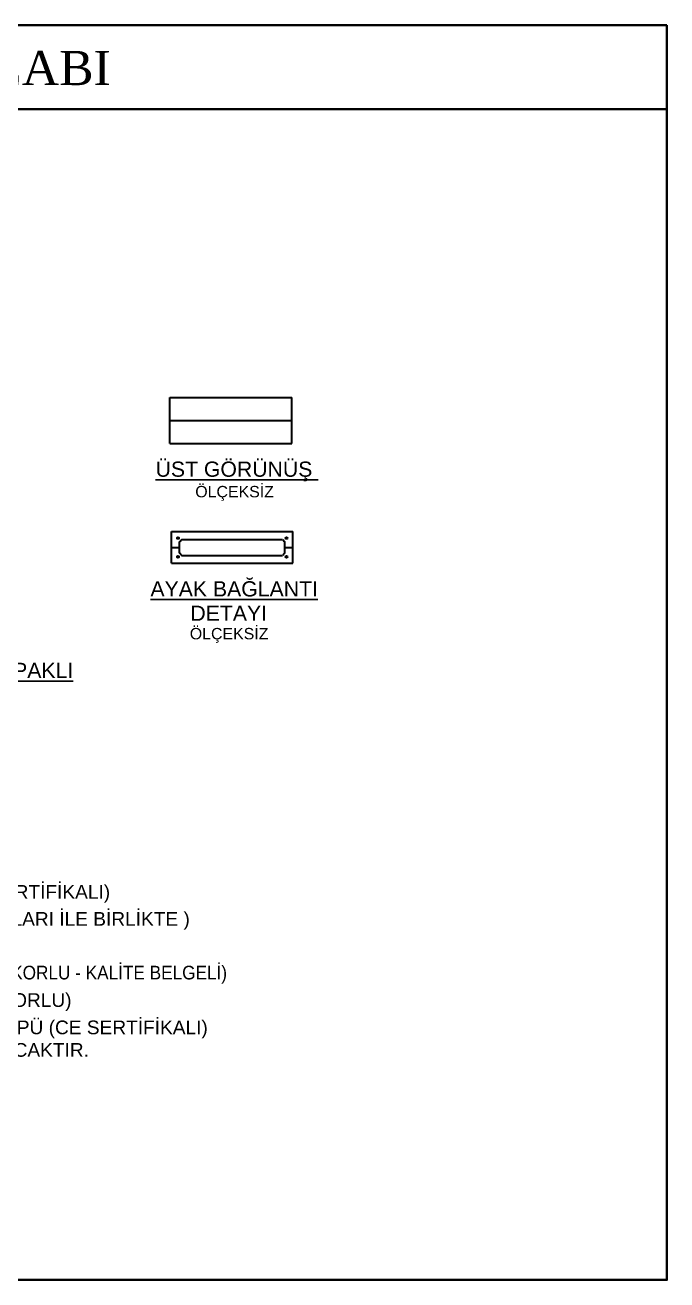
# Model space of a CAD drawing. Header units: centimetres. Extents: x 394264 to 551709, y 50011 to 59011.
# Drawn here: x 545019 to 546147, y 53409 to 55613 of the extents above; entities that cross this region are included whole.
import ezdxf
from ezdxf.enums import TextEntityAlignment as Align

# ---------------------------------------------------------------- set-up
doc = ezdxf.new("R2010")
doc.units = ezdxf.units.CM
for name, color, linetype, lineweight in [('0-KRCN-ANTET', 71, 'Continuous', 30), ('0-KRCN-DETAY-YAZI', 71, 'Continuous', 35), ('0-KRCN-text-eng', 7, 'Continuous', 30), ('0-KRCN-YNG-DETAY-ÇERÇEVE', 71, 'Continuous', 40), ('0-KRCN-YNG-YANGINDOLABI', 171, 'Continuous', 35), ('0-KRCN-Z-ANTET', 71, 'Continuous', 30)]:
    doc.layers.add(name, color=color, linetype=linetype, lineweight=lineweight)
doc.styles.add('A', font='arial.ttf')
doc.styles.add('mm', font='times.ttf', dxfattribs={"height": 3.3})
doc.styles.add('UFUK', font='arial.ttf')

# ---------------------------------------------------------------- blocks, each defined once
blk = doc.blocks.new('G$C0ACCA99D')
at = {"layer": '0-KRCN-YNG-DETAY-ÇERÇEVE'}
blk.add_line((0, -73.9), (1576.4, -73.9), dxfattribs=at)
blk.add_lwpolyline([(1576.4, 0), (1576.4, -1101.8), (0, -1101.8), (0, 0)], close=True, dxfattribs=at)
at = {"layer": '0-KRCN-YNG-YANGINDOLABI', "linetype": 'Continuous'}
for p, q in [((1139.7, -327.1, 58309.8), (1247, -327.1, 58309.8)), ((1139.7, -367.4, 58309.8), (1139.7, -327.1, 58309.8)), ((1247, -367.4, 58309.8), (1247, -327.1, 58309.8)), ((1139.7, -347.3, 58309.8), (1247, -347.3, 58309.8)), ((1139.7, -367.4, 58309.8), (1247, -367.4, 58309.8)), ((1141.4, -472.6, 58309.8), (1141.4, -444.8, 58309.8)), ((1141.4, -444.8, 58309.8), (1247.8, -444.8, 58309.8)), ((1150.2, -451.6, 58309.8), (1238.9, -451.6, 58309.8)), ((1247.8, -472.6, 58309.8), (1247.8, -444.8, 58309.8)), ((1141.4, -458.7, 58309.8), (1148.2, -458.7, 58309.8)), ((1148.2, -463.8, 58309.8), (1148.2, -453.6, 58309.8)), ((1240.9, -463.8, 58309.8), (1240.9, -453.6, 58309.8)), ((1240.9, -458.7, 58309.8), (1247.8, -458.7, 58309.8)), ((1141.4, -472.6, 58309.8), (1247.8, -472.6, 58309.8)), ((1150.2, -465.8, 58309.8), (1238.9, -465.8, 58309.8))]:
    blk.add_line(p, q, dxfattribs=at)
for centre in [(1147, -450.4, 58309.8), (1242.2, -450.4, 58309.8), (1147, -467, 58309.8), (1242.2, -467, 58309.8)]:
    blk.add_circle(centre, 0.855, dxfattribs=at)
for centre, start, end in [((1147, -450.4, 58309.8), 291.1002, 338.8998), ((1242.2, -450.4, 58309.8), 201.1002, 248.8998), ((1147, -467, 58309.8), 21.1002, 68.8998), ((1242.2, -467, 58309.8), 111.1002, 158.8998)]:
    blk.add_arc(centre, 3.47, start, end, dxfattribs=at)
at = {"layer": '0-KRCN-ANTET', "color": 7, "linetype": 'Continuous', "style": 'A'}
for p in [(1196.7, -409.9, 58309.8), (1191.9, -534.6, 58309.8)]:
    blk.add_text('ÖLÇEKSİZ', height=10, dxfattribs=at).set_placement(p, align=Align.MIDDLE)
at = {"layer": '0-KRCN-DETAY-YAZI', "style": 'mm'}
blk.add_text('DIŞ ORTAM YANGIN DOLABI', height=30, dxfattribs=at).set_placement((777.7, -52.7), align=Align.CENTER)
at = {"layer": '0-KRCN-text-eng', "color": 7, "style": 'UFUK'}
for s, p in [('%%uÜST GÖRÜNÜŞ ', (1127.3, -400.6, 58309.8)), ('%%uAYAK BAĞLANTI', (1122.8, -505.7, 58309.8)), ('DETAYI ', (1157.9, -527.1, 58309.8)), ('%%uDEMONTE SAC KAPAKLI', (835.5, -577.3, 58309.8))]:
    blk.add_text(s, height=13.34, dxfattribs=at).set_placement(p, align=Align.BOTTOM_LEFT)
at = {"layer": '0-KRCN-Z-ANTET', "style": 'A'}
for s, p in [('2-  DOLAP ; MİNUMUM AŞAGIDAKİ EKİPMANLARDAN OLUŞACAKTIR. (CE SERTİFİKALI)', (394.1, -767.1, 58045.7)), ('1 ADET YANGIN HİDRANT DOLABI ( ÇATISI, KASASI, MAKARASI VE AYAKLARI İLE BİRLİKTE )', (416.5, -790.8, 58045.7)), ('2 ADET 1" KUMANDALI SU LANSI (ALÜMİNYUM GÖVDELİ-STORZ TİP REKORLU)', (416.7, -862.1, 58045.7)), ('1 ADET ASGARİ 9 lt. KAPASİTELİ AFFF KÖPÜKLÜ YANGIN SÖNDÜRME TÜPÜ (CE SERTİFİKALI)', (416.5, -886.1, 58045.7)), ('NOT : YANGIN TÜPÜ DOLAP DIŞINDA HARİCİ OLARAK KONUMLANDIRILACAKTIR.', (416.5, -905.9, 58045.7))]:
    blk.add_text(s, height=12.006, dxfattribs=at).set_placement(p)
at = {"layer": '0-KRCN-Z-ANTET', "style": 'A', "width": 0.9}
blk.add_text('2 ADET 1"  30 m. YARI SERT KAUÇUK YANGIN HORTUMU (İKİ UCU STORZ TİP REKORLU - KALİTE BELGELİ)', height=12.006, dxfattribs=at).set_placement((416.5, -838, 58045.7))
blk = doc.blocks.new('*U236')
at = {"layer": '0-KRCN-YNG-DETAY-ÇERÇEVE', "xscale": 2, "yscale": 2, "zscale": 2}
blk.add_blockref('G$C0ACCA99D', (0, 0), dxfattribs=at)

msp = doc.modelspace()

# ---------------------------------------------------------------- block references
at = {"layer": '0-KRCN-YNG-DETAY-ÇERÇEVE'}
msp.add_blockref('*U236', (542993.8, 55613.1), dxfattribs=at)

doc.saveas('drawing.dxf')
